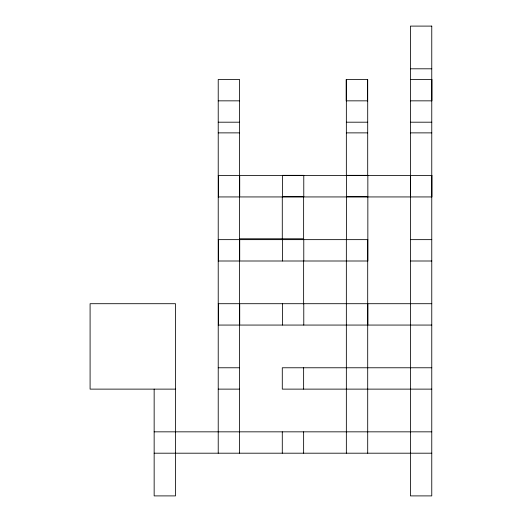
<?xml version="1.0" encoding="UTF-8"?>
<svg xmlns="http://www.w3.org/2000/svg" width="522" height="522" viewBox="0 0 522 522"><rect width="100%" height="100%" fill="white"/><g stroke="black" fill="none" stroke-linecap="round" stroke-linejoin="round"><path stroke-width="0.78" d="M410.409 68.806L431.766 68.806M410.409 79.488L431.766 79.488M218.222 100.844L239.572 100.844M367.703 100.844L346.203 100.844L346.203 79.488L367.703 79.488L367.703 175.581M410.409 100.844L431.909 100.844L431.909 79.488M218.222 122.194L239.572 122.194M346.347 122.194L367.703 122.194M410.409 122.194L431.766 122.194M218.222 132.875L239.572 132.875M346.347 132.875L367.703 132.875M410.409 132.875L431.766 132.875M282.428 175.34L303.778 175.34M346.347 175.34L367.703 175.34M218.222 175.581L239.572 175.581M282.428 196.69L303.778 196.69M346.347 196.69L367.703 196.69M218.222 196.938L239.572 196.938M239.37 238.789L303.634 238.789L303.634 196.885M218.222 239.644L239.572 239.644M367.847 239.644L239.715 239.644L239.715 261L367.703 261M410.409 239.644L431.766 239.644M218.222 261L239.572 261M410.409 261L431.766 261M218.222 303.706L239.572 303.706M367.703 303.706L239.715 303.706L239.715 325.062L367.703 325.062M431.766 303.706L367.847 303.706L367.847 325.062L431.766 325.062M218.222 325.062L239.572 325.062M218.222 367.775L239.572 367.775M431.766 367.775L282.285 367.775L282.285 389.125L431.766 389.125M175.509 389.125L90.091 389.125L90.091 303.706L175.509 303.706L175.509 495.9L154.153 495.9L154.153 389.125M218.222 389.125L239.572 389.125M154.153 431.838L431.766 431.838M154.153 453.194L431.766 453.194M410.553 175.581L410.553 196.938M367.847 175.581L367.847 261M367.703 239.644L367.703 453.194M367.56 79.488L367.56 100.844M346.491 175.581L346.491 239.644M346.347 79.488L346.347 175.581M346.347 239.644L346.347 453.194M303.778 175.581L303.778 196.938M303.778 239.644L303.778 261M303.778 303.706L303.778 325.062M303.634 260.759L303.634 303.869M303.634 367.775L303.634 389.125M303.634 431.838L303.634 453.194M282.428 175.581L282.428 196.938M282.428 239.644L282.428 261M282.428 303.706L282.428 325.062M282.285 196.885L282.285 238.789M282.285 431.838L282.285 453.194M239.572 453.194L239.572 79.488L218.222 79.488L218.222 453.194M218.366 175.581L218.366 196.938M218.366 239.644L218.366 261M218.366 303.706L218.366 325.062M431.766 26.1L410.409 26.1L410.409 495.9L431.766 495.9L431.766 26.1M431.909 175.581L239.715 175.581L239.715 196.938L431.909 196.938L431.909 175.581"/></g></svg>
